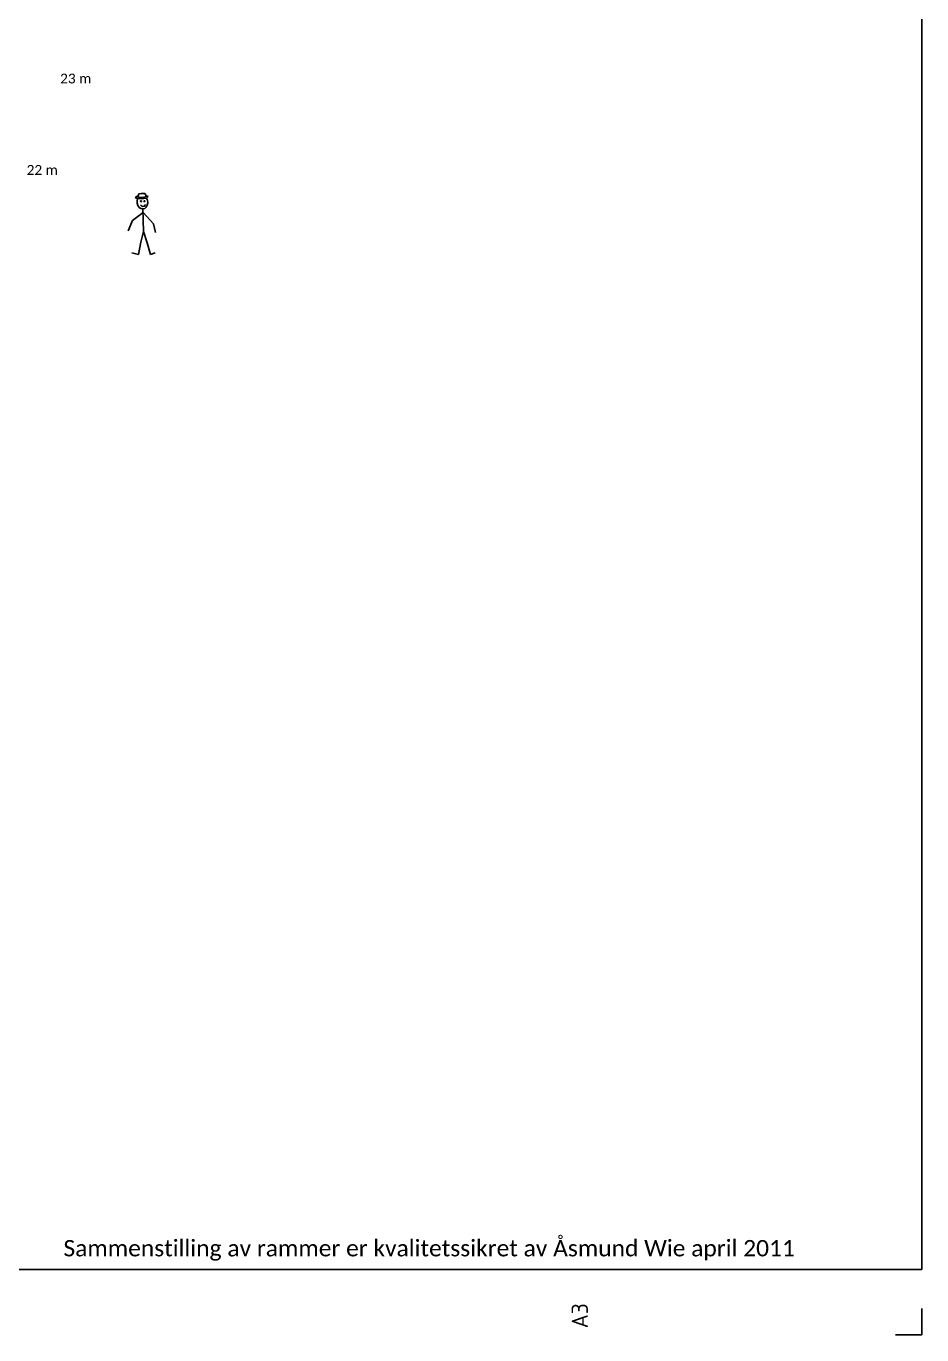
# Model space of a CAD drawing. Header units: millimetres. Extents: x -44600 to 136826, y -2000 to 78000.
# Drawn here: x 28040 to 55400, y -2000 to 38000 of the extents above; entities that cross this region are included whole.
import ezdxf

# ---------------------------------------------------------------- set-up
doc = ezdxf.new("R2010")
doc.units = ezdxf.units.MM
for name, color, linetype in [('JBT_KL aak', 4, 'Continuous'), ('RAMME', 5, 'Continuous'), ('RAMME TEKST', 7, 'Continuous')]:
    doc.layers.add(name, color=color, linetype=linetype)
doc.layers.add('Rammeformat nonplot', color=7, linetype='Continuous', plot=False)
doc.styles.add('Calibri', font='calibri.ttf')
doc.styles.add('ISO25', font='iso3098.shx', dxfattribs={"height": 2.5})

# ---------------------------------------------------------------- blocks, each defined once
blk = doc.blocks.new('*U50')
at = {"color": 4}
for q in [(-10, 4), (-6, 0)]:
    blk.add_line((-10, 0), q, dxfattribs=at)
blk.add_lwpolyline([(0, 0), (390, 0), (390, 277), (0, 277)], close=True)
at = {"layer": 'Rammeformat nonplot', "style": 'ISO25'}
blk.add_text('A3', height=2.5, dxfattribs=at).set_placement((-9, 51))

msp = doc.modelspace()

# ---------------------------------------------------------------- hatches: boundary and pattern name
at = {"layer": 'JBT_KL aak'}
h = msp.add_hatch(color=256, dxfattribs=at)
h.paths.add_polyline_path([(31532, 32647, 1), (31561, 32647, 1)])
h.paths.add_polyline_path([(31637, 32647, 1), (31667, 32647, 1)])

# ---------------------------------------------------------------- linework, layer by layer
for p, q in [((31451, 32798), (31467, 32844)), ((31467, 32844), (31477, 32871)), ((31477, 32871), (31557, 32882)), ((31557, 32882), (31660, 32882)), ((31660, 32882), (31680, 32857)), ((31680, 32857), (31701, 32813)), ((31701, 32813), (31682, 32788)), ((31740, 32805), (31701, 32813)), ((31765, 32793), (31740, 32805)), ((31368, 32766), (31395, 32792)), ((31368, 32766), (31444, 32732)), ((31395, 32792), (31451, 32798)), ((31444, 32732), (31560, 32718)), ((31483, 32774), (31451, 32798)), ((31549, 32766), (31483, 32774)), ((31530, 32535), (31560, 32505)), ((31632, 32776), (31549, 32766)), ((31560, 32718), (31714, 32746)), ((31560, 32505), (31595, 32490)), ((31595, 32490), (31632, 32494)), ((31626, 31720), (31607, 32414)), ((31682, 32788), (31632, 32776)), ((31632, 32494), (31660, 32501)), ((31660, 32501), (31668, 32519)), ((31668, 32519), (31677, 32538)), ((31677, 32538), (31683, 32549)), ((31714, 32746), (31765, 32793)), ((31287, 32063), (31154, 31746)), ((31610, 32304), (31287, 32063)), ((31610, 32304), (31932, 31956)), ((31626, 31720), (31547, 31396)), ((31626, 31720), (31731, 31378)), ((31932, 31956), (31993, 31695)), ((31547, 31396), (31475, 31021)), ((31731, 31378), (31841, 31026)), ((31475, 31021), (31269, 31076)), ((31841, 31026), (31975, 31072))]:
    msp.add_line(p, q, dxfattribs=at)
for centre in [(31547, 32647), (31652, 32647)]:
    msp.add_circle(centre, 14.7, dxfattribs=at)
at = {"layer": 'JBT_KL aak', "extrusion": (0, 0, -1)}
msp.add_ellipse((31588, 32622), major_axis=(22, -207), ratio=0.783598, start_param=4.156204, end_param=8.492303, dxfattribs=at)

# ---------------------------------------------------------------- block references
at = {"layer": 'RAMME', "xscale": 200, "yscale": 200, "zscale": 200, "rotation": 90}
msp.add_blockref('*U50', (55400, 0), dxfattribs=at)

# ---------------------------------------------------------------- texts
at = {"layer": 'RAMME TEKST', "style": 'Calibri'}
for s, height, p in [('23 m', 300, (29077, 36250)), ('22 m', 300, (28054, 33456)), ('Sammenstilling av rammer er kvalitetssikret av Åsmund Wie april 2011', 500, (29178, 398))]:
    msp.add_text(s, height=height, dxfattribs=at).set_placement(p)

doc.saveas('drawing.dxf')
